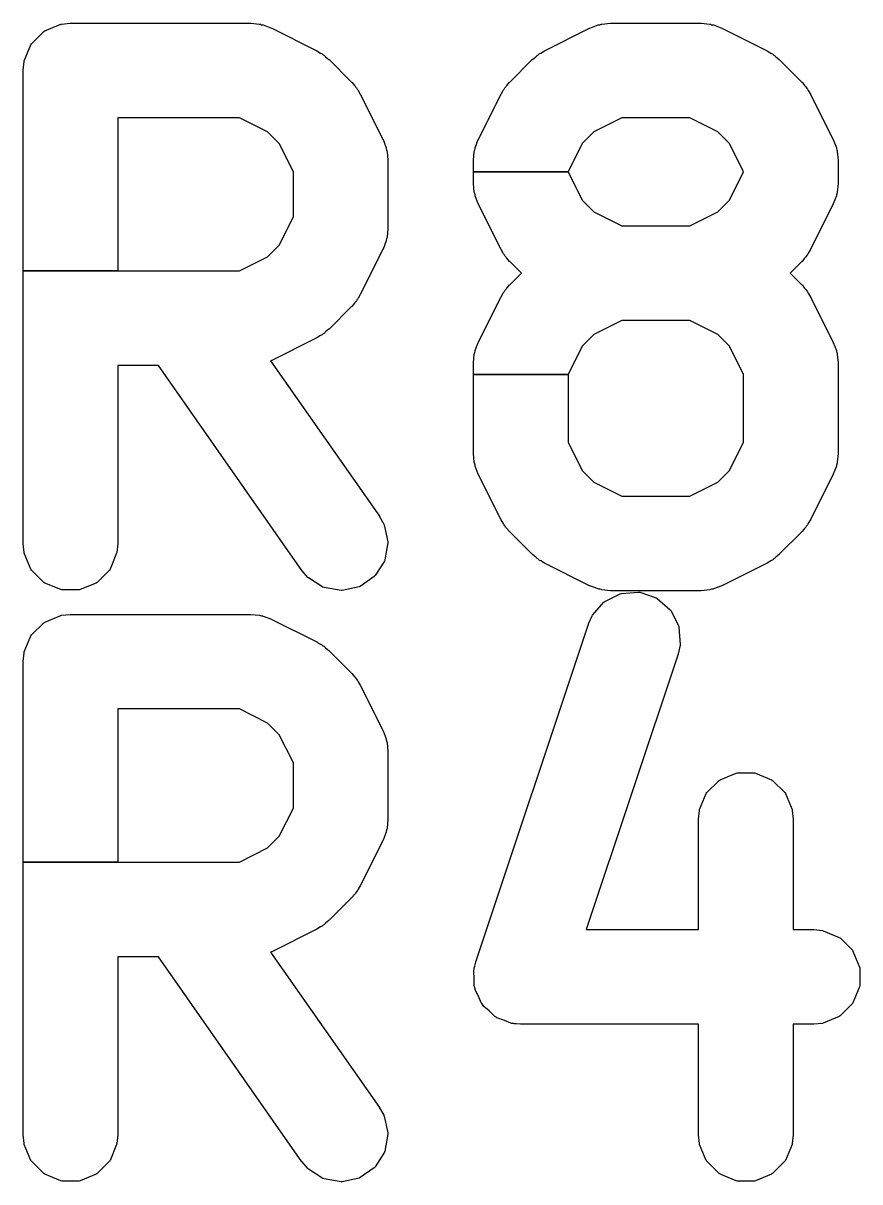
# Model space of a CAD drawing. Extents: x 125.7 to 173.8, y -124.1 to -88.3.
# Drawn here: x 145.53 to 146.945, y -98.642 to -96.682 of the extents above; entities that cross this region are included whole.
import ezdxf

# ---------------------------------------------------------------- set-up
doc = ezdxf.new("R2010")
doc.units = 0
doc.layers.add('BLACK', color=7, linetype='CONTINUOUS')

msp = doc.modelspace()

# ---------------------------------------------------------------- linework, layer by layer
at = {"layer": 'BLACK', "linetype": 'CONTINUOUS'}
for p, q in [((145.543628, -96.717091), (145.56432, -96.696399)), ((145.56432, -96.696399), (145.565943, -96.695316)), ((145.565943, -96.695316), (145.592979, -96.684117)), ((145.592979, -96.684117), (145.594402, -96.68376)), ((145.594402, -96.68376), (145.609034, -96.682319)), ((145.609034, -96.682319), (145.609524, -96.682295)), ((145.609524, -96.682295), (145.914286, -96.682295)), ((145.914286, -96.682295), (145.914776, -96.682319)), ((145.914776, -96.682319), (145.929408, -96.68376)), ((145.929408, -96.68376), (145.930831, -96.684117)), ((145.930831, -96.684117), (145.93257, -96.684837)), ((145.93257, -96.684837), (145.934449, -96.684971)), ((145.934449, -96.684971), (145.935882, -96.685288)), ((145.935882, -96.685288), (145.949614, -96.690543)), ((145.949614, -96.690543), (145.950063, -96.690741)), ((145.950063, -96.690741), (146.026253, -96.728836)), ((146.411842, -96.728836), (146.488032, -96.690741)), ((146.488032, -96.690741), (146.488481, -96.690543)), ((146.488481, -96.690543), (146.502213, -96.685288)), ((146.502213, -96.685288), (146.503645, -96.684971)), ((146.503645, -96.684971), (146.505521, -96.684837)), ((146.505521, -96.684837), (146.507264, -96.684116)), ((146.507264, -96.684116), (146.508687, -96.68376)), ((146.508687, -96.68376), (146.523319, -96.682319)), ((146.523319, -96.682319), (146.523809, -96.682295)), ((146.523809, -96.682295), (146.67619, -96.682295)), ((146.67619, -96.682295), (146.67668, -96.682319)), ((146.67668, -96.682319), (146.691312, -96.68376)), ((146.691312, -96.68376), (146.692735, -96.684117)), ((146.692735, -96.684117), (146.694474, -96.684837)), ((146.694474, -96.684837), (146.696353, -96.684971)), ((146.696353, -96.684971), (146.697786, -96.685288)), ((146.697786, -96.685288), (146.711518, -96.690543)), ((146.711518, -96.690543), (146.711967, -96.690741)), ((146.711967, -96.690741), (146.788158, -96.728836)), ((145.531346, -96.74575), (145.542545, -96.718714)), ((145.542545, -96.718714), (145.543628, -96.717091)), ((146.026253, -96.728836), (146.02668, -96.729076)), ((146.02668, -96.729076), (146.032621, -96.732814)), ((146.032621, -96.732814), (146.034059, -96.733411)), ((146.034059, -96.733411), (146.035317, -96.734166)), ((146.035317, -96.734166), (146.037127, -96.735652)), ((146.037127, -96.735652), (146.039123, -96.736908)), ((146.039123, -96.736908), (146.040238, -96.737864)), ((146.040238, -96.737864), (146.041261, -96.739044)), ((146.041261, -96.739044), (146.046681, -96.743492)), ((146.391414, -96.743492), (146.396837, -96.73904)), ((146.396837, -96.73904), (146.397859, -96.737863)), ((146.397859, -96.737863), (146.398971, -96.736909)), ((146.398971, -96.736909), (146.400963, -96.735654)), ((146.400963, -96.735654), (146.402779, -96.734165)), ((146.402779, -96.734165), (146.404035, -96.733412)), ((146.404035, -96.733412), (146.405469, -96.732816)), ((146.405469, -96.732816), (146.411415, -96.729076)), ((146.411415, -96.729076), (146.411842, -96.728836)), ((146.788158, -96.728836), (146.788585, -96.729076)), ((146.788585, -96.729076), (146.794526, -96.732814)), ((146.794526, -96.732814), (146.795964, -96.733411)), ((146.795964, -96.733411), (146.797222, -96.734166)), ((146.797222, -96.734166), (146.799032, -96.735652)), ((146.799032, -96.735652), (146.801028, -96.736908)), ((146.801028, -96.736908), (146.802143, -96.737864)), ((146.802143, -96.737864), (146.803166, -96.739044)), ((146.803166, -96.739044), (146.808586, -96.743492)), ((145.529548, -96.761805), (145.530989, -96.747173)), ((145.530989, -96.747173), (145.531346, -96.74575)), ((146.046681, -96.743492), (146.047045, -96.743821)), ((146.047045, -96.743821), (146.08514, -96.781916)), ((146.352955, -96.781916), (146.39105, -96.743821)), ((146.39105, -96.743821), (146.391414, -96.743492)), ((146.808586, -96.743492), (146.80895, -96.743821)), ((146.80895, -96.743821), (146.847045, -96.781916)), ((145.529524, -96.762295), (145.529548, -96.761805)), ((145.529524, -97.101342), (145.529524, -96.762295)), ((146.08514, -96.781916), (146.085469, -96.78228)), ((146.085469, -96.78228), (146.08992, -96.787704)), ((146.08992, -96.787704), (146.091095, -96.788723)), ((146.091095, -96.788723), (146.092051, -96.789837)), ((146.092051, -96.789837), (146.093302, -96.791824)), ((146.093302, -96.791824), (146.094796, -96.793645)), ((146.094796, -96.793645), (146.09555, -96.794904)), ((146.09555, -96.794904), (146.096144, -96.79634)), ((146.096144, -96.79634), (146.099884, -96.80228)), ((146.33821, -96.802281), (146.341946, -96.796343)), ((146.341946, -96.796343), (146.342545, -96.794901)), ((146.342545, -96.794901), (146.343298, -96.793646)), ((146.343298, -96.793646), (146.344793, -96.791821)), ((146.344793, -96.791821), (146.346045, -96.789836)), ((146.346045, -96.789836), (146.346998, -96.788724)), ((146.346998, -96.788724), (146.348175, -96.787702)), ((146.348175, -96.787702), (146.352626, -96.78228)), ((146.352626, -96.78228), (146.352955, -96.781916)), ((146.847045, -96.781916), (146.847374, -96.78228)), ((146.847374, -96.78228), (146.851823, -96.787702)), ((146.851823, -96.787702), (146.853002, -96.788724)), ((146.853002, -96.788724), (146.853958, -96.789839)), ((146.853958, -96.789839), (146.85521, -96.791829)), ((146.85521, -96.791829), (146.8567, -96.793644)), ((146.8567, -96.793644), (146.857455, -96.794903)), ((146.857455, -96.794903), (146.858049, -96.796337)), ((146.858049, -96.796337), (146.86179, -96.802281)), ((146.099884, -96.80228), (146.100125, -96.802708)), ((146.100125, -96.802708), (146.138221, -96.878898)), ((146.299874, -96.878899), (146.33797, -96.802708)), ((146.33797, -96.802708), (146.33821, -96.802281)), ((146.86179, -96.802281), (146.86203, -96.802708)), ((146.86203, -96.802708), (146.900125, -96.878899)), ((145.895401, -96.842295), (145.689524, -96.842295)), ((145.689524, -96.842295), (145.689524, -97.101342)), ((145.943085, -96.866137), (145.895401, -96.842295)), ((146.542694, -96.842295), (146.495007, -96.866138)), ((146.657305, -96.842295), (146.542694, -96.842295)), ((146.70499, -96.866137), (146.657305, -96.842295)), ((145.962824, -96.885876), (145.943085, -96.866137)), ((146.495007, -96.866138), (146.475271, -96.885873)), ((146.724728, -96.885875), (146.70499, -96.866137)), ((145.986667, -96.933561), (145.962824, -96.885876)), ((146.138221, -96.878898), (146.138419, -96.879347)), ((146.138419, -96.879347), (146.143674, -96.893079)), ((146.143674, -96.893079), (146.143991, -96.894512)), ((146.143991, -96.894512), (146.144124, -96.896391)), ((146.144124, -96.896391), (146.144845, -96.898131)), ((146.293249, -96.898132), (146.293969, -96.89639)), ((146.293969, -96.89639), (146.294104, -96.89451)), ((146.294104, -96.89451), (146.294421, -96.893079)), ((146.294421, -96.893079), (146.299676, -96.879348)), ((146.299676, -96.879348), (146.299874, -96.878899)), ((146.475271, -96.885873), (146.451428, -96.933561)), ((146.748571, -96.93356), (146.724728, -96.885875)), ((146.900125, -96.878899), (146.900323, -96.879348)), ((146.900323, -96.879348), (146.905578, -96.89308)), ((146.905578, -96.89308), (146.905896, -96.894514)), ((146.905896, -96.894514), (146.906028, -96.896392)), ((146.906028, -96.896392), (146.906749, -96.89813)), ((146.144845, -96.898131), (146.145202, -96.899554)), ((146.145202, -96.899554), (146.146643, -96.914186)), ((146.146643, -96.914186), (146.146667, -96.914676)), ((146.146667, -96.914676), (146.146667, -97.028961)), ((146.291428, -96.914676), (146.291452, -96.914186)), ((146.291428, -96.933561), (146.291428, -96.914676)), ((146.291452, -96.914186), (146.292893, -96.899554)), ((146.292893, -96.899554), (146.293249, -96.898132)), ((146.906749, -96.89813), (146.907106, -96.899554)), ((146.907106, -96.899554), (146.908547, -96.914186)), ((146.908547, -96.914186), (146.908571, -96.914676)), ((146.908571, -96.914676), (146.908571, -96.952771)), ((145.986667, -97.010074), (145.986667, -96.933561)), ((146.291428, -96.952771), (146.291428, -96.933561)), ((146.291428, -96.933561), (146.451428, -96.933561)), ((146.451428, -96.933561), (146.291428, -96.933561)), ((146.451428, -96.933561), (146.451428, -96.933885)), ((146.451428, -96.933885), (146.475271, -96.981571)), ((146.724727, -96.981572), (146.748571, -96.933885)), ((146.748571, -96.933885), (146.748571, -96.93356)), ((146.291452, -96.953261), (146.291428, -96.952771)), ((146.292893, -96.967893), (146.291452, -96.953261)), ((146.908547, -96.953261), (146.907106, -96.967893)), ((146.908571, -96.952771), (146.908547, -96.953261)), ((146.293249, -96.969316), (146.292893, -96.967893)), ((146.293969, -96.971057), (146.293249, -96.969316)), ((146.294104, -96.972937), (146.293969, -96.971057)), ((146.294421, -96.974368), (146.294104, -96.972937)), ((146.299676, -96.9881), (146.294421, -96.974368)), ((146.905578, -96.974367), (146.900323, -96.988099)), ((146.905896, -96.972933), (146.905578, -96.974367)), ((146.906028, -96.971055), (146.905896, -96.972933)), ((146.906749, -96.969318), (146.906028, -96.971055)), ((146.907106, -96.967893), (146.906749, -96.969318)), ((146.299874, -96.988549), (146.299676, -96.9881)), ((146.33797, -97.064738), (146.299874, -96.988549)), ((146.475271, -96.981571), (146.495008, -97.001309)), ((146.70499, -97.001309), (146.724727, -96.981572)), ((146.900125, -96.988548), (146.86203, -97.064738)), ((146.900323, -96.988099), (146.900125, -96.988548)), ((145.962822, -97.057762), (145.986667, -97.010074)), ((146.495008, -97.001309), (146.542694, -97.025152)), ((146.657305, -97.025152), (146.70499, -97.001309)), ((146.146643, -97.029451), (146.145202, -97.044083)), ((146.146667, -97.028961), (146.146643, -97.029451)), ((146.542694, -97.025152), (146.657305, -97.025152)), ((146.143674, -97.050558), (146.138419, -97.06429)), ((146.143991, -97.049125), (146.143674, -97.050558)), ((146.144124, -97.047245), (146.143991, -97.049125)), ((146.144845, -97.045507), (146.144124, -97.047245)), ((146.145202, -97.044083), (146.144845, -97.045507)), ((145.943086, -97.077499), (145.962822, -97.057762)), ((146.138221, -97.064739), (146.100125, -97.140929)), ((146.138419, -97.06429), (146.138221, -97.064739)), ((146.338211, -97.065166), (146.33797, -97.064738)), ((146.341946, -97.0711), (146.338211, -97.065166)), ((146.342544, -97.072542), (146.341946, -97.0711)), ((146.343298, -97.0738), (146.342544, -97.072542)), ((146.344792, -97.075621), (146.343298, -97.0738)), ((146.856701, -97.073801), (146.855209, -97.075616)), ((146.857457, -97.072539), (146.856701, -97.073801)), ((146.85805, -97.071103), (146.857457, -97.072539)), ((146.861789, -97.065166), (146.85805, -97.071103)), ((146.86203, -97.064738), (146.861789, -97.065166)), ((145.895401, -97.101342), (145.943086, -97.077499)), ((146.346044, -97.077609), (146.344792, -97.075621)), ((146.346999, -97.078722), (146.346044, -97.077609)), ((146.348172, -97.079739), (146.346999, -97.078722)), ((146.352625, -97.085165), (146.348172, -97.079739)), ((146.352954, -97.085529), (146.352625, -97.085165)), ((146.372576, -97.105151), (146.352954, -97.085529)), ((146.847045, -97.085529), (146.827422, -97.10515)), ((146.847375, -97.085165), (146.847045, -97.085529)), ((146.851822, -97.079744), (146.847375, -97.085165)), ((146.853, -97.078724), (146.851822, -97.079744)), ((146.853958, -97.077607), (146.853, -97.078724)), ((146.855209, -97.075616), (146.853958, -97.077607)), ((145.529524, -97.562295), (145.529524, -97.101342)), ((145.529524, -97.101342), (145.689524, -97.101342)), ((145.689524, -97.101342), (145.529524, -97.101342)), ((145.689524, -97.101342), (145.895401, -97.101342)), ((146.352955, -97.124774), (146.372576, -97.105151)), ((146.827422, -97.10515), (146.847045, -97.124773)), ((146.344793, -97.134678), (146.346045, -97.132693)), ((146.346045, -97.132693), (146.346998, -97.131581)), ((146.346998, -97.131581), (146.348175, -97.130559)), ((146.348175, -97.130559), (146.352626, -97.125137)), ((146.352626, -97.125137), (146.352955, -97.124774)), ((146.847045, -97.124773), (146.847374, -97.125137)), ((146.847374, -97.125137), (146.851823, -97.130559)), ((146.851823, -97.130559), (146.853002, -97.131581)), ((146.853002, -97.131581), (146.853958, -97.132696)), ((146.853958, -97.132696), (146.85521, -97.134686)), ((146.093301, -97.151813), (146.092052, -97.153799)), ((146.094796, -97.149993), (146.093301, -97.151813)), ((146.095551, -97.148733), (146.094796, -97.149993)), ((146.096148, -97.14729), (146.095551, -97.148733)), ((146.099884, -97.141357), (146.096148, -97.14729)), ((146.100125, -97.140929), (146.099884, -97.141357)), ((146.299874, -97.221756), (146.33797, -97.145565)), ((146.33797, -97.145565), (146.33821, -97.145138)), ((146.33821, -97.145138), (146.341946, -97.1392)), ((146.341946, -97.1392), (146.342545, -97.137758)), ((146.342545, -97.137758), (146.343298, -97.136503)), ((146.343298, -97.136503), (146.344793, -97.134678)), ((146.85521, -97.134686), (146.8567, -97.136501)), ((146.8567, -97.136501), (146.857455, -97.13776)), ((146.857455, -97.13776), (146.858049, -97.139194)), ((146.858049, -97.139194), (146.86179, -97.145138)), ((146.86179, -97.145138), (146.86203, -97.145565)), ((146.86203, -97.145565), (146.900125, -97.221756)), ((146.08514, -97.161721), (146.047045, -97.199816)), ((146.08547, -97.161356), (146.08514, -97.161721)), ((146.08992, -97.155931), (146.08547, -97.161356)), ((146.091094, -97.154915), (146.08992, -97.155931)), ((146.092052, -97.153799), (146.091094, -97.154915)), ((146.542694, -97.185152), (146.495007, -97.208995)), ((146.657305, -97.185152), (146.542694, -97.185152)), ((146.70499, -97.208994), (146.657305, -97.185152)), ((146.032617, -97.210822), (146.026681, -97.21456)), ((146.034057, -97.210227), (146.032617, -97.210822)), ((146.035318, -97.20947), (146.034057, -97.210227)), ((146.037127, -97.207983), (146.035318, -97.20947)), ((146.039121, -97.20673), (146.037127, -97.207983)), ((146.040239, -97.205771), (146.039121, -97.20673)), ((146.041259, -97.204593), (146.040239, -97.205771)), ((146.046681, -97.200145), (146.041259, -97.204593)), ((146.047045, -97.199816), (146.046681, -97.200145)), ((146.495007, -97.208995), (146.475271, -97.22873)), ((146.724728, -97.228732), (146.70499, -97.208994)), ((146.026253, -97.214801), (145.950063, -97.252896)), ((146.026681, -97.21456), (146.026253, -97.214801)), ((146.294421, -97.235936), (146.299676, -97.222205)), ((146.299676, -97.222205), (146.299874, -97.221756)), ((146.475271, -97.22873), (146.451428, -97.276418)), ((146.748571, -97.276417), (146.724728, -97.228732)), ((146.900125, -97.221756), (146.900323, -97.222205)), ((146.900323, -97.222205), (146.905578, -97.235937)), ((146.291452, -97.257043), (146.292893, -97.242411)), ((146.292893, -97.242411), (146.293249, -97.240989)), ((146.293249, -97.240989), (146.293969, -97.239247)), ((146.293969, -97.239247), (146.294104, -97.237367)), ((146.294104, -97.237367), (146.294421, -97.235936)), ((146.905578, -97.235937), (146.905896, -97.237371)), ((146.905896, -97.237371), (146.906028, -97.239249)), ((146.906028, -97.239249), (146.906749, -97.240987)), ((146.906749, -97.240987), (146.907106, -97.242411)), ((146.907106, -97.242411), (146.908547, -97.257043)), ((145.758348, -97.261342), (145.689524, -97.261342)), ((145.689524, -97.261342), (145.689524, -97.562295)), ((146.001128, -97.608171), (145.758348, -97.261342)), ((145.949614, -97.253094), (145.948244, -97.253617)), ((145.948244, -97.253617), (146.132205, -97.516418)), ((145.950063, -97.252896), (145.949614, -97.253094)), ((146.291428, -97.257533), (146.291452, -97.257043)), ((146.291428, -97.276418), (146.291428, -97.257533)), ((146.908547, -97.257043), (146.908571, -97.257533)), ((146.908571, -97.257533), (146.908571, -97.409914)), ((146.291428, -97.409914), (146.291428, -97.276418)), ((146.291428, -97.276418), (146.451428, -97.276418)), ((146.451428, -97.276418), (146.291428, -97.276418)), ((146.451428, -97.276418), (146.451428, -97.391028)), ((146.748571, -97.391028), (146.748571, -97.276417)), ((146.451428, -97.391028), (146.475271, -97.438714)), ((146.724727, -97.438715), (146.748571, -97.391028)), ((146.291452, -97.410404), (146.291428, -97.409914)), ((146.292893, -97.425036), (146.291452, -97.410404)), ((146.293249, -97.426459), (146.292893, -97.425036)), ((146.293969, -97.4282), (146.293249, -97.426459)), ((146.906749, -97.426461), (146.906028, -97.428198)), ((146.907106, -97.425036), (146.906749, -97.426461)), ((146.908547, -97.410404), (146.907106, -97.425036)), ((146.908571, -97.409914), (146.908547, -97.410404)), ((146.294104, -97.43008), (146.293969, -97.4282)), ((146.294421, -97.431511), (146.294104, -97.43008)), ((146.299676, -97.445243), (146.294421, -97.431511)), ((146.299874, -97.445692), (146.299676, -97.445243)), ((146.33797, -97.521881), (146.299874, -97.445692)), ((146.475271, -97.438714), (146.495008, -97.458452)), ((146.70499, -97.458452), (146.724727, -97.438715)), ((146.900125, -97.445691), (146.86203, -97.521881)), ((146.900323, -97.445242), (146.900125, -97.445691)), ((146.905578, -97.43151), (146.900323, -97.445242)), ((146.905896, -97.430076), (146.905578, -97.43151)), ((146.906028, -97.428198), (146.905896, -97.430076)), ((146.495008, -97.458452), (146.542694, -97.482295)), ((146.657305, -97.482295), (146.70499, -97.458452)), ((146.542694, -97.482295), (146.657305, -97.482295)), ((146.132205, -97.516418), (146.132466, -97.516833)), ((146.132466, -97.516833), (146.139677, -97.529646)), ((146.338211, -97.522309), (146.33797, -97.521881)), ((146.341946, -97.528243), (146.338211, -97.522309)), ((146.861789, -97.522309), (146.85805, -97.528246)), ((146.86203, -97.521881), (146.861789, -97.522309)), ((146.139677, -97.529646), (146.140202, -97.531017)), ((146.140202, -97.531017), (146.146531, -97.559588)), ((146.342544, -97.529685), (146.341946, -97.528243)), ((146.343298, -97.530943), (146.342544, -97.529685)), ((146.344792, -97.532764), (146.343298, -97.530943)), ((146.346044, -97.534752), (146.344792, -97.532764)), ((146.346999, -97.535865), (146.346044, -97.534752)), ((146.348172, -97.536882), (146.346999, -97.535865)), ((146.352625, -97.542308), (146.348172, -97.536882)), ((146.352954, -97.542671), (146.352625, -97.542308)), ((146.391049, -97.580767), (146.352954, -97.542671)), ((146.847046, -97.542671), (146.808951, -97.580767)), ((146.847375, -97.542308), (146.847046, -97.542671)), ((146.851822, -97.536887), (146.847375, -97.542308)), ((146.853, -97.535867), (146.851822, -97.536887)), ((146.853958, -97.53475), (146.853, -97.535867)), ((146.855209, -97.532759), (146.853958, -97.53475)), ((146.856701, -97.530944), (146.855209, -97.532759)), ((146.857457, -97.529682), (146.856701, -97.530944)), ((146.85805, -97.528246), (146.857457, -97.529682)), ((145.529548, -97.562785), (145.529524, -97.562295)), ((145.530989, -97.577417), (145.529548, -97.562785)), ((145.6895, -97.562785), (145.688059, -97.577417)), ((145.689524, -97.562295), (145.6895, -97.562785)), ((146.146573, -97.561538), (146.141488, -97.590356)), ((146.146531, -97.559588), (146.146573, -97.561538)), ((145.531346, -97.57884), (145.530989, -97.577417)), ((145.542545, -97.605876), (145.531346, -97.57884)), ((145.687702, -97.57884), (145.676503, -97.605876)), ((145.688059, -97.577417), (145.687702, -97.57884)), ((146.391413, -97.581097), (146.391049, -97.580767)), ((146.396833, -97.585545), (146.391413, -97.581097)), ((146.808587, -97.581097), (146.803164, -97.585546)), ((146.808951, -97.580767), (146.808587, -97.581097)), ((146.140781, -97.592174), (146.125054, -97.616853)), ((146.141488, -97.590356), (146.140781, -97.592174)), ((146.397857, -97.586726), (146.396833, -97.585545)), ((146.398972, -97.587682), (146.397857, -97.586726)), ((146.400961, -97.588934), (146.398972, -97.587682)), ((146.402778, -97.590425), (146.400961, -97.588934)), ((146.404037, -97.591179), (146.402778, -97.590425)), ((146.405471, -97.591773), (146.404037, -97.591179)), ((146.411415, -97.595514), (146.405471, -97.591773)), ((146.411842, -97.595754), (146.411415, -97.595514)), ((146.488032, -97.633849), (146.411842, -97.595754)), ((146.788158, -97.595754), (146.711967, -97.633849)), ((146.788586, -97.595513), (146.788158, -97.595754)), ((146.794522, -97.591775), (146.788586, -97.595513)), ((146.795962, -97.59118), (146.794522, -97.591775)), ((146.797222, -97.590424), (146.795962, -97.59118)), ((146.799032, -97.588937), (146.797222, -97.590424)), ((146.801028, -97.587682), (146.799032, -97.588937)), ((146.802143, -97.586725), (146.801028, -97.587682)), ((146.803164, -97.585546), (146.802143, -97.586725)), ((145.543628, -97.607499), (145.542545, -97.605876)), ((145.56432, -97.628191), (145.543628, -97.607499)), ((145.67542, -97.607499), (145.654728, -97.628191)), ((145.676503, -97.605876), (145.67542, -97.607499)), ((146.001429, -97.608559), (146.001128, -97.608171)), ((146.011001, -97.61972), (146.001429, -97.608559)), ((146.012109, -97.620682), (146.011001, -97.61972)), ((146.036788, -97.636409), (146.012109, -97.620682)), ((146.123704, -97.618262), (146.09973, -97.635044)), ((146.125054, -97.616853), (146.123704, -97.618262)), ((145.565943, -97.629274), (145.56432, -97.628191)), ((145.592979, -97.640473), (145.565943, -97.629274)), ((145.594892, -97.640854), (145.592979, -97.640473)), ((145.624156, -97.640854), (145.594892, -97.640854)), ((145.626069, -97.640473), (145.624156, -97.640854)), ((145.653105, -97.629274), (145.626069, -97.640473)), ((145.654728, -97.628191), (145.653105, -97.629274)), ((146.038606, -97.637116), (146.036788, -97.636409)), ((146.067423, -97.642201), (146.038606, -97.637116)), ((146.069373, -97.642159), (146.067423, -97.642201)), ((146.097944, -97.63583), (146.069373, -97.642159)), ((146.09973, -97.635044), (146.097944, -97.63583)), ((146.488481, -97.634047), (146.488032, -97.633849)), ((146.502213, -97.639302), (146.488481, -97.634047)), ((146.503647, -97.63962), (146.502213, -97.639302)), ((146.505525, -97.639752), (146.503647, -97.63962)), ((146.507263, -97.640473), (146.505525, -97.639752)), ((146.508687, -97.64083), (146.507263, -97.640473)), ((146.523319, -97.642271), (146.508687, -97.64083)), ((146.523809, -97.642295), (146.523319, -97.642271)), ((146.67619, -97.642295), (146.523809, -97.642295)), ((146.67668, -97.642271), (146.67619, -97.642295)), ((146.691312, -97.64083), (146.67668, -97.642271)), ((146.692737, -97.640473), (146.691312, -97.64083)), ((146.694474, -97.639752), (146.692737, -97.640473)), ((146.696352, -97.63962), (146.694474, -97.639752)), ((146.697786, -97.639302), (146.696352, -97.63962)), ((146.711518, -97.634047), (146.697786, -97.639302)), ((146.711967, -97.633849), (146.711518, -97.634047)), ((146.492971, -97.683782), (146.512145, -97.661675)), ((146.512145, -97.661675), (146.513686, -97.660479)), ((146.513686, -97.660479), (146.539859, -97.647392)), ((146.539859, -97.647392), (146.54174, -97.646877)), ((146.54174, -97.646877), (146.57093, -97.644802)), ((146.57093, -97.644802), (146.572866, -97.645046)), ((146.572866, -97.645046), (146.600629, -97.6543)), ((146.600629, -97.6543), (146.602324, -97.655266)), ((146.602324, -97.655266), (146.624431, -97.67444)), ((146.624431, -97.67444), (146.625627, -97.675981)), ((146.625627, -97.675981), (146.638713, -97.702155)), ((145.543628, -97.717091), (145.56432, -97.696399)), ((145.56432, -97.696399), (145.565943, -97.695316)), ((145.565943, -97.695316), (145.592979, -97.684117)), ((145.592979, -97.684117), (145.594402, -97.68376)), ((145.594402, -97.68376), (145.609034, -97.682319)), ((145.609034, -97.682319), (145.609524, -97.682295)), ((145.609524, -97.682295), (145.914286, -97.682295)), ((145.914286, -97.682295), (145.914776, -97.682319)), ((145.914776, -97.682319), (145.929408, -97.68376)), ((145.929408, -97.68376), (145.930831, -97.684117)), ((145.930831, -97.684117), (145.93257, -97.684837)), ((145.93257, -97.684837), (145.934449, -97.684971)), ((145.934449, -97.684971), (145.935882, -97.685288)), ((145.935882, -97.685288), (145.949614, -97.690543)), ((145.949614, -97.690543), (145.950063, -97.690741)), ((145.950063, -97.690741), (146.026253, -97.728836)), ((146.295534, -98.27033), (146.486011, -97.698902)), ((146.486011, -97.698902), (146.486188, -97.698445)), ((146.486188, -97.698445), (146.492182, -97.68502)), ((146.492182, -97.68502), (146.492971, -97.683782)), ((145.531346, -97.74575), (145.542545, -97.718714)), ((145.542545, -97.718714), (145.543628, -97.717091)), ((146.638713, -97.702155), (146.639228, -97.704036)), ((146.639228, -97.704036), (146.641303, -97.733226)), ((146.026253, -97.728836), (146.02668, -97.729076)), ((146.02668, -97.729076), (146.032621, -97.732814)), ((146.032621, -97.732814), (146.034059, -97.733411)), ((146.034059, -97.733411), (146.035317, -97.734166)), ((146.035317, -97.734166), (146.037127, -97.735652)), ((146.037127, -97.735652), (146.039123, -97.736908)), ((146.039123, -97.736908), (146.040238, -97.737864)), ((146.040238, -97.737864), (146.041261, -97.739044)), ((146.041261, -97.739044), (146.046681, -97.743492)), ((146.641192, -97.73469), (146.637932, -97.749026)), ((146.641303, -97.733226), (146.641192, -97.73469)), ((145.529548, -97.761805), (145.530989, -97.747173)), ((145.530989, -97.747173), (145.531346, -97.74575)), ((146.046681, -97.743492), (146.047045, -97.743821)), ((146.047045, -97.743821), (146.08514, -97.781916)), ((146.637799, -97.749498), (146.482422, -98.215628)), ((146.637932, -97.749026), (146.637799, -97.749498)), ((145.529524, -97.762295), (145.529548, -97.761805)), ((145.529524, -98.101342), (145.529524, -97.762295)), ((146.08514, -97.781916), (146.085469, -97.78228)), ((146.085469, -97.78228), (146.08992, -97.787704)), ((146.08992, -97.787704), (146.091095, -97.788723)), ((146.091095, -97.788723), (146.092051, -97.789837)), ((146.092051, -97.789837), (146.093302, -97.791824)), ((146.093302, -97.791824), (146.094796, -97.793645)), ((146.094796, -97.793645), (146.09555, -97.794904)), ((146.09555, -97.794904), (146.096144, -97.79634)), ((146.096144, -97.79634), (146.099884, -97.80228)), ((146.099884, -97.80228), (146.100125, -97.802708)), ((146.100125, -97.802708), (146.138221, -97.878898)), ((145.895401, -97.842295), (145.689524, -97.842295)), ((145.689524, -97.842295), (145.689524, -98.101342)), ((145.943085, -97.866137), (145.895401, -97.842295)), ((145.962824, -97.885876), (145.943085, -97.866137)), ((145.986667, -97.933561), (145.962824, -97.885876)), ((146.138221, -97.878898), (146.138419, -97.879347)), ((146.138419, -97.879347), (146.143674, -97.893079)), ((146.143674, -97.893079), (146.143991, -97.894512)), ((146.143991, -97.894512), (146.144124, -97.896391)), ((146.144124, -97.896391), (146.144845, -97.898131)), ((146.144845, -97.898131), (146.145202, -97.899554)), ((146.145202, -97.899554), (146.146643, -97.914186)), ((146.146643, -97.914186), (146.146667, -97.914676)), ((146.146667, -97.914676), (146.146667, -98.028961)), ((145.986667, -98.010074), (145.986667, -97.933561)), ((146.7088, -97.961982), (146.735836, -97.950783)), ((146.735836, -97.950783), (146.737749, -97.950402)), ((146.737749, -97.950402), (146.767013, -97.950402)), ((146.767013, -97.950402), (146.768926, -97.950783)), ((146.768926, -97.950783), (146.795962, -97.961982)), ((146.686485, -97.983757), (146.707177, -97.963065)), ((146.707177, -97.963065), (146.7088, -97.961982)), ((146.795962, -97.961982), (146.797585, -97.963065)), ((146.797585, -97.963065), (146.818277, -97.983757)), ((146.674203, -98.012416), (146.685402, -97.98538)), ((146.685402, -97.98538), (146.686485, -97.983757)), ((146.818277, -97.983757), (146.81936, -97.98538)), ((146.81936, -97.98538), (146.830559, -98.012416)), ((145.962822, -98.057762), (145.986667, -98.010074)), ((146.672405, -98.028471), (146.673846, -98.013839)), ((146.673846, -98.013839), (146.674203, -98.012416)), ((146.830559, -98.012416), (146.830916, -98.013839)), ((146.830916, -98.013839), (146.832357, -98.028471)), ((146.146643, -98.029451), (146.145202, -98.044083)), ((146.146667, -98.028961), (146.146643, -98.029451)), ((146.672381, -98.028961), (146.672405, -98.028471)), ((146.672381, -98.215628), (146.672381, -98.028961)), ((146.832357, -98.028471), (146.832381, -98.028961)), ((146.832381, -98.028961), (146.832381, -98.215628)), ((146.143674, -98.050558), (146.138419, -98.06429)), ((146.143991, -98.049125), (146.143674, -98.050558)), ((146.144124, -98.047245), (146.143991, -98.049125)), ((146.144845, -98.045507), (146.144124, -98.047245)), ((146.145202, -98.044083), (146.144845, -98.045507)), ((145.943086, -98.077499), (145.962822, -98.057762)), ((146.138221, -98.064739), (146.100125, -98.140929)), ((146.138419, -98.06429), (146.138221, -98.064739)), ((145.895401, -98.101342), (145.943086, -98.077499)), ((145.529524, -98.562295), (145.529524, -98.101342)), ((145.529524, -98.101342), (145.689524, -98.101342)), ((145.689524, -98.101342), (145.529524, -98.101342)), ((145.689524, -98.101342), (145.895401, -98.101342)), ((146.093301, -98.151813), (146.092052, -98.153799)), ((146.094796, -98.149993), (146.093301, -98.151813)), ((146.095551, -98.148733), (146.094796, -98.149993)), ((146.096148, -98.14729), (146.095551, -98.148733)), ((146.099884, -98.141357), (146.096148, -98.14729)), ((146.100125, -98.140929), (146.099884, -98.141357)), ((146.08514, -98.161721), (146.047045, -98.199816)), ((146.08547, -98.161356), (146.08514, -98.161721)), ((146.08992, -98.155931), (146.08547, -98.161356)), ((146.091094, -98.154915), (146.08992, -98.155931)), ((146.092052, -98.153799), (146.091094, -98.154915)), ((146.032617, -98.210822), (146.026681, -98.21456)), ((146.034057, -98.210227), (146.032617, -98.210822)), ((146.035318, -98.20947), (146.034057, -98.210227)), ((146.037127, -98.207983), (146.035318, -98.20947)), ((146.039121, -98.20673), (146.037127, -98.207983)), ((146.040239, -98.205771), (146.039121, -98.20673)), ((146.041259, -98.204593), (146.040239, -98.205771)), ((146.046681, -98.200145), (146.041259, -98.204593)), ((146.047045, -98.199816), (146.046681, -98.200145)), ((146.026253, -98.214801), (145.950063, -98.252896)), ((146.026681, -98.21456), (146.026253, -98.214801)), ((146.482422, -98.215628), (146.672381, -98.215628)), ((146.832381, -98.215628), (146.866667, -98.215628)), ((146.866667, -98.215628), (146.867157, -98.215652)), ((146.867157, -98.215652), (146.881789, -98.217093)), ((146.881789, -98.217093), (146.883212, -98.21745)), ((146.883212, -98.21745), (146.910248, -98.228649)), ((146.910248, -98.228649), (146.911871, -98.229732)), ((146.911871, -98.229732), (146.932563, -98.250424)), ((145.758348, -98.261342), (145.689524, -98.261342)), ((145.689524, -98.261342), (145.689524, -98.562295)), ((146.001128, -98.608171), (145.758348, -98.261342)), ((145.949614, -98.253094), (145.948244, -98.253617)), ((145.948244, -98.253617), (146.132205, -98.516418)), ((145.950063, -98.252896), (145.949614, -98.253094)), ((146.932563, -98.250424), (146.933646, -98.252047)), ((146.933646, -98.252047), (146.944845, -98.279083)), ((146.29203, -98.286602), (146.292141, -98.285139)), ((146.292869, -98.29841), (146.29203, -98.286602)), ((146.292141, -98.285139), (146.292869, -98.281937)), ((146.292869, -98.280996), (146.293249, -98.279084)), ((146.292869, -98.281937), (146.292869, -98.280996)), ((146.293249, -98.279084), (146.293846, -98.27764)), ((146.293846, -98.27764), (146.295402, -98.270802)), ((146.295402, -98.270802), (146.295534, -98.27033)), ((146.944845, -98.279083), (146.945226, -98.280996)), ((146.945226, -98.280996), (146.945226, -98.31026)), ((146.292869, -98.31026), (146.292869, -98.29841)), ((146.293249, -98.312173), (146.292869, -98.31026)), ((146.293969, -98.313914), (146.293249, -98.312173)), ((146.294104, -98.315794), (146.293969, -98.313914)), ((146.294619, -98.317674), (146.294104, -98.315794)), ((146.299917, -98.328271), (146.294619, -98.317674)), ((146.304449, -98.33921), (146.299917, -98.328271)), ((146.944845, -98.312173), (146.933646, -98.339209)), ((146.945226, -98.31026), (146.944845, -98.312173)), ((146.305532, -98.340832), (146.304449, -98.33921)), ((146.306863, -98.342163), (146.305532, -98.340832)), ((146.307706, -98.343848), (146.306863, -98.342163)), ((146.308902, -98.345388), (146.307706, -98.343848)), ((146.31784, -98.35314), (146.308902, -98.345388)), ((146.932563, -98.340832), (146.911871, -98.361524)), ((146.933646, -98.339209), (146.932563, -98.340832)), ((146.326224, -98.361524), (146.31784, -98.35314)), ((146.327847, -98.362608), (146.326224, -98.361524)), ((146.329586, -98.363328), (146.327847, -98.362608)), ((146.331009, -98.364562), (146.329586, -98.363328)), ((146.332704, -98.365528), (146.331009, -98.364562)), ((146.343939, -98.369273), (146.332704, -98.365528)), ((146.910248, -98.362607), (146.883212, -98.373806)), ((146.911871, -98.361524), (146.910248, -98.362607)), ((146.354883, -98.373806), (146.343939, -98.369273)), ((146.356307, -98.374163), (146.354883, -98.373806)), ((146.359571, -98.374483), (146.356307, -98.374163)), ((146.360465, -98.374782), (146.359571, -98.374483)), ((146.362404, -98.375026), (146.360465, -98.374782)), ((146.363952, -98.374915), (146.362404, -98.375026)), ((146.370938, -98.375604), (146.363952, -98.374915)), ((146.371428, -98.375628), (146.370938, -98.375604)), ((146.672381, -98.375628), (146.371428, -98.375628)), ((146.672381, -98.562295), (146.672381, -98.375628)), ((146.866667, -98.375628), (146.832381, -98.375628)), ((146.832381, -98.375628), (146.832381, -98.562295)), ((146.867157, -98.375604), (146.866667, -98.375628)), ((146.881789, -98.374163), (146.867157, -98.375604)), ((146.883212, -98.373806), (146.881789, -98.374163)), ((146.132205, -98.516418), (146.132466, -98.516833)), ((146.132466, -98.516833), (146.139677, -98.529646)), ((146.139677, -98.529646), (146.140202, -98.531017)), ((146.140202, -98.531017), (146.146531, -98.559588)), ((145.529548, -98.562785), (145.529524, -98.562295)), ((145.530989, -98.577417), (145.529548, -98.562785)), ((145.6895, -98.562785), (145.688059, -98.577417)), ((145.689524, -98.562295), (145.6895, -98.562785)), ((146.146573, -98.561538), (146.141488, -98.590356)), ((146.146531, -98.559588), (146.146573, -98.561538)), ((146.672405, -98.562785), (146.672381, -98.562295)), ((146.673846, -98.577417), (146.672405, -98.562785)), ((146.832357, -98.562785), (146.830916, -98.577417)), ((146.832381, -98.562295), (146.832357, -98.562785)), ((145.531346, -98.57884), (145.530989, -98.577417)), ((145.542545, -98.605876), (145.531346, -98.57884)), ((145.687702, -98.57884), (145.676503, -98.605876)), ((145.688059, -98.577417), (145.687702, -98.57884)), ((146.674203, -98.57884), (146.673846, -98.577417)), ((146.685402, -98.605876), (146.674203, -98.57884)), ((146.830559, -98.57884), (146.81936, -98.605876)), ((146.830916, -98.577417), (146.830559, -98.57884)), ((146.140781, -98.592174), (146.125054, -98.616853)), ((146.141488, -98.590356), (146.140781, -98.592174)), ((145.543628, -98.607499), (145.542545, -98.605876)), ((145.56432, -98.628191), (145.543628, -98.607499)), ((145.67542, -98.607499), (145.654728, -98.628191)), ((145.676503, -98.605876), (145.67542, -98.607499)), ((146.001429, -98.608559), (146.001128, -98.608171)), ((146.011001, -98.61972), (146.001429, -98.608559)), ((146.012109, -98.620682), (146.011001, -98.61972)), ((146.036788, -98.636409), (146.012109, -98.620682)), ((146.123704, -98.618262), (146.09973, -98.635044)), ((146.125054, -98.616853), (146.123704, -98.618262)), ((146.686485, -98.607499), (146.685402, -98.605876)), ((146.707177, -98.628191), (146.686485, -98.607499)), ((146.818277, -98.607499), (146.797585, -98.628191)), ((146.81936, -98.605876), (146.818277, -98.607499)), ((145.565943, -98.629274), (145.56432, -98.628191)), ((145.592979, -98.640473), (145.565943, -98.629274)), ((145.594892, -98.640854), (145.592979, -98.640473)), ((145.624156, -98.640854), (145.594892, -98.640854)), ((145.626069, -98.640473), (145.624156, -98.640854)), ((145.653105, -98.629274), (145.626069, -98.640473)), ((145.654728, -98.628191), (145.653105, -98.629274)), ((146.038606, -98.637116), (146.036788, -98.636409)), ((146.067423, -98.642201), (146.038606, -98.637116)), ((146.097944, -98.63583), (146.069373, -98.642159)), ((146.09973, -98.635044), (146.097944, -98.63583)), ((146.7088, -98.629274), (146.707177, -98.628191)), ((146.735836, -98.640473), (146.7088, -98.629274)), ((146.737749, -98.640854), (146.735836, -98.640473)), ((146.767013, -98.640854), (146.737749, -98.640854)), ((146.768926, -98.640473), (146.767013, -98.640854)), ((146.795962, -98.629274), (146.768926, -98.640473)), ((146.797585, -98.628191), (146.795962, -98.629274)), ((146.069373, -98.642159), (146.067423, -98.642201))]:
    msp.add_line(p, q, dxfattribs=at)

doc.saveas('drawing.dxf')
